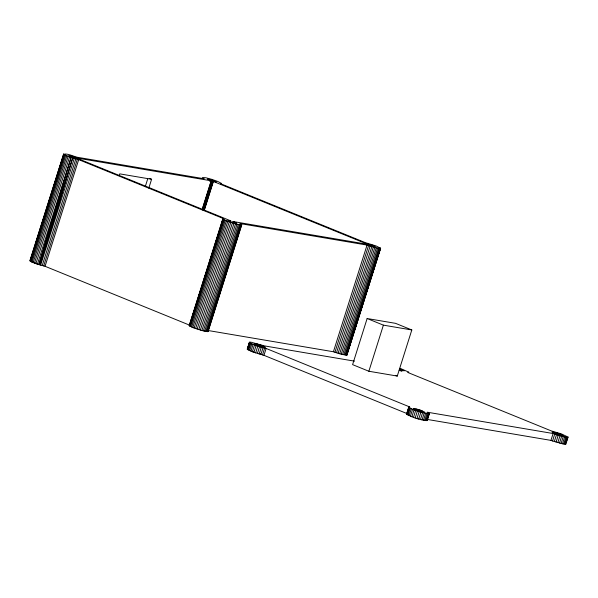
<?xml version="1.0" encoding="UTF-8"?>
<svg xmlns="http://www.w3.org/2000/svg" width="598" height="598" viewBox="0 0 598 598"><rect width="100%" height="100%" fill="white"/><g stroke="black" fill="none" stroke-linecap="round" stroke-linejoin="round"><path stroke-width="0.9" d="M380.62 248.29L376.254 247.878L367.052 245.083L239.888 223.54L241.749 224.818L208.119 331.486L207.461 331.651L201.892 330.545L192.78 327.54L189.147 325.604L190.044 325.342L45.059 266.289L37.711 264.219A9.03 0.957 17.5 0 1 29.99 260.982L63.687 154.254C67.058 153.118 73.106 156.213 77.105 157.229L204.269 178.78L202.408 177.494L205.862 177.756L211.774 179.348L217.739 181.441L221.38 183.377L220.483 183.638L365.468 242.691L376.045 245.928L380.62 248.29L346.877 355.107L341.204 354.188L333.415 351.751L208.089 330.515M63.687 154.254L69.547 156.915L78.689 159.621L223.674 218.674L222.777 218.935L226.41 220.871L236.972 224.25L241.749 224.818M38.608 264.488L37.45 264.114L71.08 157.446L39.042 264.63L72.672 157.962L40.642 265.123L74.272 158.455M38.758 264.533L71.08 157.446M39.961 264.907L72.672 157.962M37.45 264.114L29.9 260.691L63.65 153.873M31.238 257.813L33.757 249.807M36 242.698L43.848 217.807M44.409 216.035L47.496 206.258M49.171 200.921L57.58 174.257M58.141 172.478L61.228 162.701M62.349 159.143L63.747 154.695M30.476 261.236L64.113 154.568M31.156 261.618L64.786 154.949M34.826 262.522L32.06 262.059L65.698 155.383M33.182 262.537L66.812 155.869M34.482 263.053L68.112 156.384M35.917 263.583L69.547 156.915M73.419 158.522L73.973 156.766C61.863 153.282 73.89 158.485 77.314 158.365L230.895 220.916C219.055 218.614 246.6 226.911 232.794 221.492L367.023 244.231L371.657 246.01L375.432 246.727L371.552 244.978L366.843 243.947L213.254 181.396L204.112 210.391M42.204 265.572L75.841 158.896M43.691 265.961L77.329 159.292M45.059 266.289L78.689 159.621M119.166 175.64L119.727 173.861L151.6 179.265L148.805 188.138M145.247 186.688L147.766 178.705M209.502 181.224L210.055 179.46L216.207 181.859L213.254 181.396M202.333 208.859L211.475 179.863M202.214 209.823L211.356 180.82L207.603 179.101L210.055 179.46M202.797 209.965L212.215 180.088M203.529 210.204L212.948 180.334M204.232 210.451L213.65 180.574M189.147 325.604L222.807 218.763M189.484 325.342L223.114 218.674M189.379 325.865L223.017 219.197M189.88 326.202L223.51 219.533M190.627 326.598L224.257 219.929M191.607 327.046L225.237 220.378M192.78 327.54L226.41 220.871M194.126 328.063L227.756 221.395M195.591 328.594L229.228 221.925M197.146 329.124L230.783 222.456M198.745 329.633L232.383 222.964M233.654 223.734L234.207 221.978M200.345 330.111L233.975 223.443M201.892 330.545L235.522 223.876M203.342 330.918L236.972 224.25M204.658 331.225L238.296 224.556M205.809 331.449L239.439 224.781M206.751 331.591L240.381 224.923M207.461 331.651L241.099 224.983M207.925 331.613L241.674 224.609M406.722 413.465L263.972 355.324L252.341 351.788L247.266 349.18L249.433 342.31L250.697 342.116L264.428 345.891L354.479 361.147M247.266 349.18L249.56 342.146M247.437 349.441L249.433 342.31M248.095 348.088L249.717 342.938M247.908 349.785L250.069 342.916L249.605 342.572M248.656 350.204L250.824 343.334L250.069 342.916M249.665 350.682L251.833 343.82L250.824 343.334M250.906 351.22L253.074 344.351L251.833 343.82M252.341 351.788L254.509 344.919L253.074 344.351M255.869 345.644L256.407 343.925L261.984 345.584L265.549 347.326L259.016 345.95L254.06 343.678L256.407 343.925M253.933 352.372L256.101 345.502L254.509 344.919M256.706 345.846L257.245 344.127M257.618 346.085L258.157 344.373M255.63 352.955L257.798 346.093L256.101 345.502M258.575 346.362L259.113 344.65M257.387 353.523L260.085 344.949M260.511 346.982L261.057 345.263M259.151 354.061L261.311 347.191L266.14 348.455L409.75 406.954L408.666 407.216L412.583 409.324L422.607 412.627L429.379 413.637L427.219 412.194L553.098 433.52L563.241 436.615L568.1 437.093L561.432 433.901L551.393 430.949L407.776 372.457L408.86 372.195L400.144 368.338M261.446 347.303L261.984 345.584M260.863 354.547L263.03 347.685M263.098 347.939L263.636 346.22M262.492 354.973L264.652 348.103M263.972 355.324L266.14 348.455M333.415 351.751L367.052 245.083M334.917 352.282L368.555 245.614M336.495 352.805L370.125 246.137M370.259 246.503L370.812 244.746M338.094 353.306L372.285 245.225M339.679 353.777L373.309 247.109M341.204 354.188L374.834 247.52M342.617 354.547L376.254 247.878M343.895 354.831L377.525 248.155M344.979 355.033L378.616 248.357M345.853 355.145L379.491 248.476M346.496 355.175L380.126 248.506M347.117 353.837L380.47 248.058M346.877 355.107L380.507 248.439M367.135 318.525L352.596 364.631L368.861 371.253L397.274 376.067L411.813 329.961L395.547 323.339L367.135 318.525L383.393 325.148L411.813 329.961M368.861 371.253L383.393 325.148M399.232 370.483L399.77 368.764L404.27 370.827L399.673 370.05M400.167 370.805L400.705 369.086M401.034 371.126L401.572 369.407M401.811 371.44L402.349 369.721M429.379 413.637L427.219 420.499C420.177 420.185 412.665 417.591 406.505 414.078L408.733 407.029M406.737 414.354L408.905 407.492M407.208 412.949L409.099 406.939M407.268 414.72L409.428 407.851M408.075 415.154L410.235 408.285M409.137 415.647L411.297 408.785M410.422 416.186L412.583 409.324M411.887 416.761L414.055 409.899M414.354 410.34L414.9 408.628L421.216 410.445L424.774 412.179L419.213 411.11L413.278 408.643L414.9 408.628M413.51 417.344L415.67 410.482M415.931 410.699L416.47 408.987M416.843 410.946L417.382 409.226M415.221 417.927L417.382 411.065M417.8 411.215L418.338 409.503M418.772 411.514L419.318 409.802M416.978 418.495L419.146 411.626M419.744 411.835L420.282 410.116M418.735 419.019L420.902 412.157M421.538 412.478L422.083 410.766M420.439 419.497L422.607 412.627M422.039 419.908L424.206 413.039M423.489 420.237L425.649 413.375M424.744 420.484L426.905 413.622M425.769 420.641L427.936 413.771M426.538 420.693L428.699 413.823M427.024 420.648L429.274 413.397M426.89 419.37L550.937 440.382L553.098 433.52M565.297 443.357L565.805 444.127L562.486 443.798L552.574 440.973L555.191 432.489L563.495 435.68L557.934 434.611L552.006 432.033L555.191 432.489M555.557 434.44L556.103 432.728M554.301 441.548L557.059 433.004M557.493 435.015L558.031 433.303M556.065 442.109L558.233 435.239M558.457 435.337L559.003 433.617M559.392 435.658L559.93 433.939M557.814 442.625L559.982 435.763M560.259 435.979L560.797 434.268M559.504 443.088L561.664 436.226M561.709 436.585L562.247 434.866M561.074 443.484L563.241 436.615M562.486 443.798L564.647 436.936M563.697 444.03L565.858 437.16M564.669 444.157L566.837 437.295M565.379 444.194L567.547 437.325M566.037 442.841L567.659 437.691M565.805 444.127L568.1 437.093M406.505 414.078L406.932 413.809M247.393 349.015L247.819 348.948M32.06 262.059L34.699 262.485M211.356 180.82L77.127 158.081L73.973 156.766M259.726 353.672L260.608 353.896M418.017 418.264L418.959 418.525M261.311 347.191L257.798 346.093M550.937 440.382L552.574 440.973M149.47 178.398L151.6 179.265M395.562 375.372L397.274 376.067M252.834 351.265L253.44 351.549M346.414 354.412L346.99 354.958M426.703 419.931L427.219 420.499M207.7 330.986L208.119 331.486"/></g></svg>
